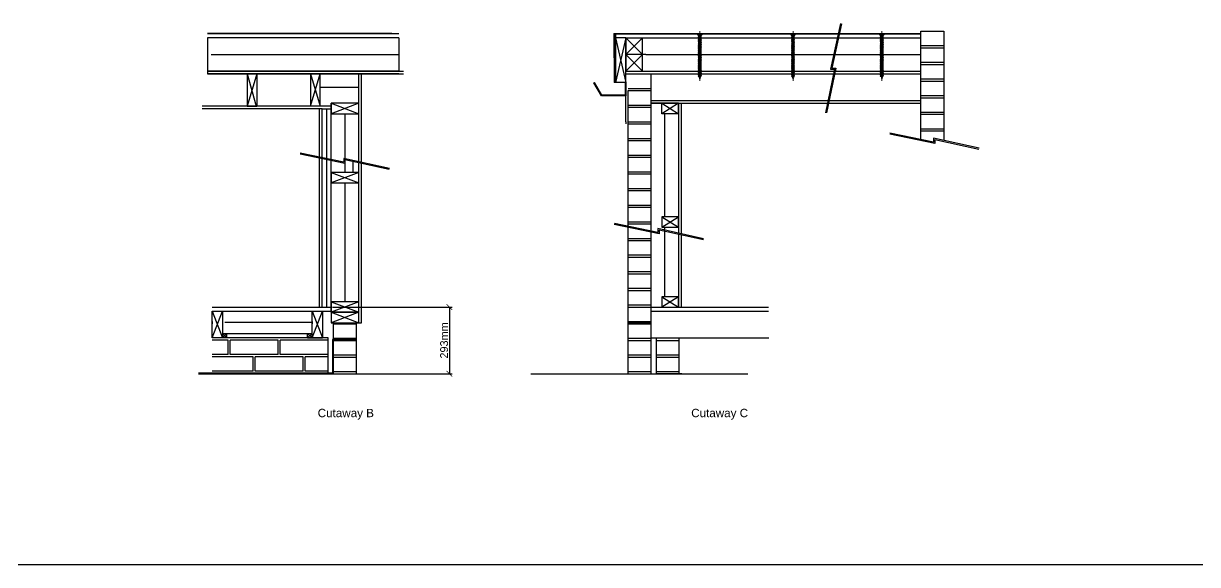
# Model space of a CAD drawing. Header units: millimetres. Extents: x -11841 to 102317, y -68819 to 40378.
# Drawn here: x 75871 to 86445, y -4065 to 806 of the extents above; entities that cross this region are included whole.
import ezdxf

# ---------------------------------------------------------------- set-up
doc = ezdxf.new("R2010")
doc.units = ezdxf.units.MM
doc.linetypes.add('CENTER', pattern=[50.8, 31.75, -6.35, 6.35, -6.35])
doc.layers.add('axis', color=40, linetype='CENTER', lineweight=13)
doc.styles.get("Standard").update_dxf_attribs({"font": 'Arial.ttf'})
doc.linetypes.add('BATTING', pattern='A,0.00254,-2.54,[134,ltypeshp.shx,S=2.54,R=0,X=-2.54,Y=0],-5.08,[134,ltypeshp.shx,S=2.54,R=180,X=2.54,Y=0],-2.54', length=10.16254)
doc.dimstyles.new('JRMStyle', dxfattribs={"dimtxt": 3.5, "dimasz": 2.5, "dimexe": 1.25, "dimexo": 0.625, "dimtad": 1, "dimdec": 0, "dimdsep": 46, "dimtxsty": 'Standard', "dimblk": 'ARCHTICK', "dimblk1": 'ARCHTICK', "dimblk2": 'ARCHTICK', "dimcen": 2.5, "dimadec": 0, "dimazin": 0, "dimtfac": 1, "dimtdec": 0, "dimtmove": 0, "dimatfit": 3, "dimldrblk": 'ARCHTICK', "dimfxl": 1, "dimarcsym": 0})

# ---------------------------------------------------------------- blocks, each defined once
blk = doc.blocks.new('нагель 100мм')
for p, q in [((-5.5, 3), (5.5, 3)), ((-5.5, 2), (-5.5, 3)), ((-5.5, 2), (5.5, 2)), ((-5.5, 2), (-4.3, 0)), ((-4.3, 0), (4.3, 0)), ((-3.8, -1.5), (3.7, 0)), ((-2.5, -0.7), (1.3, 0)), ((-2.5, -0.7), (-2.5, 0)), ((2.5, -0.7), (3.8, 0)), ((2.5, -0.2), (2.5, 0)), ((5.5, 2), (4.3, 0)), ((5.5, 2), (5.5, 3)), ((-3.8, -1.5), (-2.5, -0.7)), ((-3.8, -1.5), (-2.5, -1.7)), ((-3.8, -4.4), (3.7, -2.9)), ((-3.8, -4.4), (-2.5, -3.6)), ((-3.8, -4.4), (-2.5, -4.6)), ((-3.8, -7.2), (3.7, -5.8)), ((-3.8, -7.2), (-2.5, -6.5)), ((-3.8, -7.2), (-2.5, -7.5)), ((-3.8, -10.1), (3.7, -8.7)), ((-3.8, -10.1), (-2.5, -9.4)), ((-3.8, -10.1), (-2.5, -10.4)), ((-3.8, -13), (3.7, -11.6)), ((-3.8, -13), (-2.5, -12.3)), ((-3.8, -13), (-2.5, -13.3)), ((-3.8, -15.9), (3.7, -14.5)), ((-3.8, -15.9), (-2.5, -15.2)), ((-3.8, -15.9), (-2.5, -16.1)), ((-3.8, -18.8), (3.7, -17.3)), ((-3.8, -18.8), (-2.5, -18.1)), ((-3.8, -18.8), (-2.5, -19)), ((-3.8, -21.7), (3.7, -20.2)), ((-3.8, -21.7), (-2.5, -20.9)), ((-3.8, -21.7), (-2.5, -21.9)), ((-3.8, -24.6), (3.7, -23.1)), ((-3.8, -24.6), (-2.5, -23.8)), ((-3.8, -24.6), (-2.5, -24.8)), ((-3.8, -27.4), (3.7, -26)), ((-3.8, -27.4), (-2.5, -26.7)), ((-3.8, -27.4), (-2.5, -27.7)), ((-2.5, -1.7), (2.5, -0.7)), ((-2.5, -3.6), (-2.5, -1.7)), ((-2.5, -3.6), (2.5, -2.7)), ((-2.5, -4.6), (2.5, -3.6)), ((-2.5, -6.5), (-2.5, -4.6)), ((-2.5, -6.5), (2.5, -5.6)), ((-2.5, -7.5), (2.5, -6.5)), ((-2.5, -9.4), (-2.5, -7.5)), ((-2.5, -9.4), (2.5, -8.4)), ((-2.5, -10.4), (2.5, -9.4)), ((-2.5, -12.3), (-2.5, -10.4)), ((-2.5, -12.3), (2.5, -11.3)), ((-2.5, -13.3), (2.5, -12.3)), ((-2.5, -15.2), (-2.5, -13.3)), ((-2.5, -15.2), (2.5, -14.2)), ((-2.5, -16.1), (2.5, -15.2)), ((-2.5, -18.1), (-2.5, -16.1)), ((-2.5, -18.1), (2.5, -17.1)), ((-2.5, -19), (2.5, -18.1)), ((-2.5, -20.9), (-2.5, -19)), ((-2.5, -20.9), (2.5, -20)), ((-2.5, -21.9), (2.5, -20.9)), ((-2.5, -23.8), (-2.5, -21.9)), ((-2.5, -23.8), (2.5, -22.9)), ((-2.5, -24.8), (2.5, -23.8)), ((-2.5, -26.7), (-2.5, -24.8)), ((-2.5, -26.7), (2.5, -25.8)), ((-2.5, -27.7), (2.5, -26.7)), ((-2.5, -29.6), (-2.5, -27.7)), ((-2.5, -29.6), (2.5, -28.6)), ((2.5, -2.7), (2.5, -0.7)), ((2.5, -2.7), (3.7, -2.9)), ((2.5, -3.6), (3.7, -2.9)), ((2.5, -5.6), (2.5, -3.6)), ((2.5, -5.6), (3.7, -5.8)), ((2.5, -6.5), (3.7, -5.8)), ((2.5, -8.4), (2.5, -6.5)), ((2.5, -8.4), (3.7, -8.7)), ((2.5, -9.4), (3.7, -8.7)), ((2.5, -11.3), (2.5, -9.4)), ((2.5, -11.3), (3.7, -11.6)), ((2.5, -12.3), (3.7, -11.6)), ((2.5, -14.2), (2.5, -12.3)), ((2.5, -14.2), (3.7, -14.5)), ((2.5, -15.2), (3.7, -14.5)), ((2.5, -17.1), (2.5, -15.2)), ((2.5, -17.1), (3.7, -17.3)), ((2.5, -18.1), (3.7, -17.3)), ((2.5, -20), (2.5, -18.1)), ((2.5, -20), (3.7, -20.2)), ((2.5, -20.9), (3.7, -20.2)), ((2.5, -22.9), (2.5, -20.9)), ((2.5, -22.9), (3.7, -23.1)), ((2.5, -23.8), (3.7, -23.1)), ((2.5, -25.8), (2.5, -23.8)), ((2.5, -25.8), (3.7, -26)), ((2.5, -26.7), (3.7, -26)), ((2.5, -28.6), (2.5, -26.7)), ((2.5, -28.6), (3.7, -28.9)), ((-3.8, -30.3), (3.7, -28.9)), ((-3.8, -30.3), (-2.5, -29.6)), ((-3.8, -30.3), (-2.5, -30.6)), ((-3.8, -33.2), (3.7, -31.8)), ((-3.8, -33.2), (-2.5, -32.5)), ((-3.8, -33.2), (-2.5, -33.5)), ((-3.8, -36.1), (3.7, -34.7)), ((-3.8, -36.1), (-2.5, -35.4)), ((-3.8, -36.1), (-2.5, -36.3)), ((-3.8, -39), (3.7, -37.5)), ((-3.8, -39), (-2.5, -38.3)), ((-3.8, -39), (-2.5, -39.2)), ((-3.8, -41.9), (3.7, -40.4)), ((-3.8, -41.9), (-2.5, -41.2)), ((-3.8, -41.9), (-2.5, -42.1)), ((-3.8, -44.8), (3.7, -43.3)), ((-3.8, -44.8), (-2.5, -44)), ((-3.8, -44.8), (-2.5, -45)), ((-3.8, -47.7), (3.7, -46.2)), ((-3.8, -47.7), (-2.5, -46.9)), ((-3.8, -47.7), (-2.5, -47.9)), ((-3.8, -50.5), (3.7, -49.1)), ((-3.8, -50.5), (-2.5, -49.8)), ((-3.8, -50.5), (-2.5, -50.8)), ((-3.8, -53.4), (3.7, -52)), ((-3.8, -53.4), (-2.5, -52.7)), ((-3.8, -53.4), (-2.5, -53.7)), ((-3.8, -56.3), (3.7, -54.9)), ((-3.8, -56.3), (-2.5, -55.6)), ((-3.8, -56.3), (-2.5, -56.6)), ((-2.5, -30.6), (2.5, -29.6)), ((-2.5, -32.5), (-2.5, -30.6)), ((-2.5, -32.5), (2.5, -31.5)), ((-2.5, -33.5), (2.5, -32.5)), ((-2.5, -35.4), (-2.5, -33.5)), ((-2.5, -35.4), (2.5, -34.4)), ((-2.5, -36.3), (2.5, -35.4)), ((-2.5, -38.3), (-2.5, -36.3)), ((-2.5, -38.3), (2.5, -37.3)), ((-2.5, -39.2), (2.5, -38.3)), ((-2.5, -41.2), (-2.5, -39.2)), ((-2.5, -41.2), (2.5, -40.2)), ((-2.5, -42.1), (2.5, -41.2)), ((-2.5, -44), (-2.5, -42.1)), ((-2.5, -44), (2.5, -43.1)), ((-2.5, -45), (2.5, -44)), ((-2.5, -46.9), (-2.5, -45)), ((-2.5, -46.9), (2.5, -46)), ((-2.5, -47.9), (2.5, -46.9)), ((-2.5, -49.8), (-2.5, -47.9)), ((-2.5, -49.8), (2.5, -48.9)), ((-2.5, -50.8), (2.5, -49.8)), ((-2.5, -52.7), (-2.5, -50.8)), ((-2.5, -52.7), (2.5, -51.7)), ((-2.5, -53.7), (2.5, -52.7)), ((-2.5, -55.6), (-2.5, -53.7)), ((-2.5, -55.6), (2.5, -54.6)), ((-2.5, -56.6), (2.5, -55.6)), ((-2.5, -58.5), (-2.5, -56.6)), ((2.5, -29.6), (3.7, -28.9)), ((2.5, -31.5), (2.5, -29.6)), ((2.5, -31.5), (3.7, -31.8)), ((2.5, -32.5), (3.7, -31.8)), ((2.5, -34.4), (2.5, -32.5)), ((2.5, -34.4), (3.7, -34.7)), ((2.5, -35.4), (3.7, -34.7)), ((2.5, -37.3), (2.5, -35.4)), ((2.5, -37.3), (3.7, -37.5)), ((2.5, -38.3), (3.7, -37.5)), ((2.5, -40.2), (2.5, -38.3)), ((2.5, -40.2), (3.7, -40.4)), ((2.5, -41.2), (3.7, -40.4)), ((2.5, -43.1), (2.5, -41.2)), ((2.5, -43.1), (3.7, -43.3)), ((2.5, -44), (3.7, -43.3)), ((2.5, -46), (2.5, -44)), ((2.5, -46), (3.7, -46.2)), ((2.5, -46.9), (3.7, -46.2)), ((2.5, -48.9), (2.5, -46.9)), ((2.5, -48.9), (3.7, -49.1)), ((2.5, -49.8), (3.7, -49.1)), ((2.5, -51.7), (2.5, -49.8)), ((2.5, -51.7), (3.7, -52)), ((2.5, -52.7), (3.7, -52)), ((2.5, -54.6), (2.5, -52.7)), ((2.5, -54.6), (3.7, -54.9)), ((2.5, -55.6), (3.7, -54.9)), ((2.5, -57.5), (2.5, -55.6)), ((-3.8, -59.2), (3.7, -57.8)), ((-3.8, -59.2), (-2.5, -58.5)), ((-3.8, -59.2), (-2.5, -59.4)), ((-3.8, -62.1), (3.7, -60.6)), ((-3.8, -62.1), (-2.5, -61.4)), ((-3.8, -62.1), (-2.5, -62.3)), ((-3.8, -65), (3.7, -63.5)), ((-3.8, -65), (-2.5, -64.3)), ((-3.8, -65), (-2.5, -65.2)), ((-3.8, -67.9), (3.7, -66.4)), ((-3.8, -67.9), (-2.5, -67.1)), ((-3.8, -67.9), (-2.5, -68.1)), ((-3.8, -70.7), (3.7, -69.3)), ((-3.8, -70.7), (-2.5, -70)), ((-3.8, -70.7), (-2.5, -71)), ((-3.8, -73.6), (3.7, -72.2)), ((-3.8, -73.6), (-2.5, -72.9)), ((-3.8, -73.6), (-2.5, -73.9)), ((-3.8, -76.5), (3.7, -75.1)), ((-3.8, -76.5), (-2.5, -75.8)), ((-3.8, -76.5), (-2.5, -76.8)), ((-3.8, -79.4), (3.7, -78)), ((-3.8, -79.4), (-2.5, -78.7)), ((-3.8, -79.4), (-2.5, -79.6)), ((-3.8, -82.3), (3.7, -80.8)), ((-3.8, -82.3), (-2.5, -81.6)), ((-3.8, -82.3), (-2.5, -82.5)), ((-3.8, -85.2), (3.7, -83.7)), ((-3.8, -85.2), (-2.5, -84.5)), ((-3.8, -85.2), (-2.5, -85.4)), ((-2.5, -58.5), (2.5, -57.5)), ((-2.5, -59.4), (2.5, -58.5)), ((-2.5, -61.4), (-2.5, -59.4)), ((-2.5, -61.4), (2.5, -60.4)), ((-2.5, -62.3), (2.5, -61.4)), ((-2.5, -64.3), (-2.5, -62.3)), ((-2.5, -64.3), (2.5, -63.3)), ((-2.5, -65.2), (2.5, -64.3)), ((-2.5, -67.1), (-2.5, -65.2)), ((-2.5, -67.1), (2.5, -66.2)), ((-2.5, -68.1), (2.5, -67.1)), ((-2.5, -70), (-2.5, -68.1)), ((-2.5, -70), (2.5, -69.1)), ((-2.5, -71), (2.5, -70)), ((-2.5, -72.9), (-2.5, -71)), ((-2.5, -72.9), (2.5, -71.9)), ((-2.5, -73.9), (2.5, -72.9)), ((-2.5, -75.8), (-2.5, -73.9)), ((-2.5, -75.8), (2.5, -74.8)), ((-2.5, -76.8), (2.5, -75.8)), ((-2.5, -78.7), (-2.5, -76.8)), ((-2.5, -78.7), (2.5, -77.7)), ((-2.5, -79.6), (2.5, -78.7)), ((-2.5, -81.6), (-2.5, -79.6)), ((-2.5, -81.6), (2.5, -80.6)), ((-2.5, -82.5), (2.5, -81.6)), ((-2.5, -84.5), (-2.5, -82.5)), ((-2.5, -84.5), (2.5, -83.5)), ((-2.5, -85.4), (2.5, -84.5)), ((-2.5, -87.3), (-2.5, -85.4)), ((2.5, -57.5), (3.7, -57.8)), ((2.5, -58.5), (3.7, -57.8)), ((2.5, -60.4), (2.5, -58.5)), ((2.5, -60.4), (3.7, -60.6)), ((2.5, -61.4), (3.7, -60.6)), ((2.5, -63.3), (2.5, -61.4)), ((2.5, -63.3), (3.7, -63.5)), ((2.5, -64.3), (3.7, -63.5)), ((2.5, -66.2), (2.5, -64.3)), ((2.5, -66.2), (3.7, -66.4)), ((2.5, -67.1), (3.7, -66.4)), ((2.5, -69.1), (2.5, -67.1)), ((2.5, -69.1), (3.7, -69.3)), ((2.5, -70), (3.7, -69.3)), ((2.5, -71.9), (2.5, -70)), ((2.5, -71.9), (3.7, -72.2)), ((2.5, -72.9), (3.7, -72.2)), ((2.5, -74.8), (2.5, -72.9)), ((2.5, -74.8), (3.7, -75.1)), ((2.5, -75.8), (3.7, -75.1)), ((2.5, -77.7), (2.5, -75.8)), ((2.5, -77.7), (3.7, -78)), ((2.5, -78.7), (3.7, -78)), ((2.5, -80.6), (2.5, -78.7)), ((2.5, -80.6), (3.7, -80.8)), ((2.5, -81.6), (3.7, -80.8)), ((2.5, -83.5), (2.5, -81.6)), ((2.5, -83.5), (3.7, -83.7)), ((2.5, -84.5), (3.7, -83.7)), ((2.5, -86.4), (2.5, -84.5)), ((-3.8, -88.1), (3.7, -86.6)), ((-3.8, -88.1), (-2.5, -87.3)), ((-3.8, -88.1), (-2.5, -88.3)), ((-3.8, -91), (3.7, -89.5)), ((-3.8, -91), (-2.5, -90.2)), ((-3.8, -91), (-2.5, -91.2)), ((-3.8, -93.8), (3.7, -92.4)), ((-3.8, -93.8), (-2.5, -93.1)), ((-3.8, -93.8), (-2.5, -94.1)), ((-3.8, -96.7), (3.7, -95.3)), ((-3.8, -96.7), (-2.5, -96)), ((-3.8, -96.7), (-2.5, -97)), ((-3.8, -99.6), (3.7, -98.2)), ((-3.8, -99.6), (-2.5, -98.9)), ((-3.8, -99.6), (-2.5, -99.9)), ((-2.5, -87.3), (2.5, -86.4)), ((-2.5, -88.3), (2.5, -87.3)), ((-2.5, -90.2), (-2.5, -88.3)), ((-2.5, -90.2), (2.5, -89.3)), ((-2.5, -91.2), (2.5, -90.2)), ((-2.5, -93.1), (-2.5, -91.2)), ((-2.5, -93.1), (2.5, -92.2)), ((-2.5, -94.1), (2.5, -93.1)), ((-2.5, -96), (-2.5, -94.1)), ((-2.5, -96), (2.5, -95)), ((-2.5, -97), (2.5, -96)), ((-2.5, -98.4), (-2.5, -97)), ((-2.5, -98.9), (2.5, -97.9)), ((-2.5, -98.4), (-2.4, -98.9)), ((-2.5, -99.9), (2.5, -98.9)), ((-2.1, -99.8), (-1.4, -101.8)), ((-2, -102.2), (2.4, -101.3)), ((-2, -102.2), (-0.7, -101.4)), ((-2, -102.2), (-0.7, -102.4)), ((-1.3, -102.3), (0, -106.4)), ((-0.7, -101.4), (1.1, -101.1)), ((-0.7, -102.4), (1.1, -102)), ((0, -106.4), (1.4, -101.9)), ((1.1, -101.1), (2.4, -101.3)), ((1.1, -102), (2.4, -101.3)), ((1.6, -101.2), (2.3, -98.9)), ((2.5, -86.4), (3.7, -86.6)), ((2.5, -87.3), (3.7, -86.6)), ((2.5, -89.3), (2.5, -87.3)), ((2.5, -89.3), (3.7, -89.5)), ((2.5, -90.2), (3.7, -89.5)), ((2.5, -92.2), (2.5, -90.2)), ((2.5, -92.2), (3.7, -92.4)), ((2.5, -93.1), (3.7, -92.4)), ((2.5, -95.5), (2.5, -93.1)), ((2.5, -95), (3.7, -95.3)), ((2.5, -96), (3.7, -95.3)), ((2.5, -97.9), (2.5, -96)), ((2.5, -97.9), (3.7, -98.2)), ((2.5, -98.9), (3.7, -98.2)), ((2.5, -98.4), (2.5, -98.4))]:
    blk.add_line(p, q)
at = {"layer": 'axis', "ltscale": 10}
blk.add_line((0, 9.8), (0, -111.4), dxfattribs=at)
blk = doc.blocks.new('_ArchTick')
at = {"color": 0, "linetype": 'ByBlock', "const_width": 0.15}
blk.add_lwpolyline([(-0.5, -0.5), (0.5, 0.5)], dxfattribs=at)
blk = doc.blocks.new('*D95')
at = {"color": 0, "lineweight": -2, "ltscale": 0.58, "transparency": 16777216}
for p, q in [((78653, -1747), (79732, -1747)), ((79707, -1747), (79707, -2348)), ((78653, -2348), (79732, -2348))]:
    blk.add_line(p, q, dxfattribs=at)
at = {"layer": 'Defpoints', "color": 0, "ltscale": 0.58, "transparency": 16777216}
for p in [(78641, -1747), (78641, -2348), (79707, -2348)]:
    blk.add_point(p, dxfattribs=at)
at = {"color": 0, "lineweight": -2, "ltscale": 0.58, "transparency": 16777216, "xscale": 50, "yscale": 50, "zscale": 50}
for p, rotation in [((79707, -1747), 90), ((79707, -2348), 270)]:
    blk.add_blockref('_ArchTick', p, dxfattribs=dict(at, rotation=rotation))
at = {"color": 0, "ltscale": 0.58, "transparency": 16777216, "insert": (79659, -2048), "char_height": 70, "attachment_point": 5, "rotation": 90}
blk.add_mtext('293mm', dxfattribs=at)

msp = doc.modelspace()

# ---------------------------------------------------------------- linework, layer by layer
for p, q in [((83229.9, 806.1), (83139.6, 395.1)), ((83239.6, 803.9), (83152.4, 405.1)), ((79189.4, 716.5), (77526.7, 716.5)), ((79251.5, 711.5), (77526.7, 711.5)), ((77918, 675.5), (77526.7, 675.5)), ((77526.7, 675.5), (77526.7, 351.5)), ((79251.5, 675.5), (77918, 675.5)), ((79251.5, 675.5), (79251.5, 375.5)), ((81186.4, 716.5), (83210.2, 716.5)), ((81201.4, 711.5), (83209.1, 711.5)), ((81201.4, 711.5), (81201.4, 275.5)), ((81295.4, 675.5), (82628.9, 675.5)), ((81445.4, 525.5), (81295.4, 675.5)), ((81295.4, 525.5), (81445.4, 675.5)), ((81445.4, 375.5), (81445.4, 675.5)), ((82628.9, 675.5), (83201.2, 675.5)), ((83211.5, 675.5), (83954.3, 675.5)), ((83219.4, 711.5), (83954.3, 711.5)), ((83220.5, 716.5), (83954.3, 716.5)), ((81445.4, 525.5), (81295.4, 525.5)), ((81295.4, 525.5), (81445.4, 375.5)), ((81445.4, 525.5), (81295.4, 375.5)), ((77526.7, 375.5), (79293.7, 375.5)), ((77918, 375.5), (77526.7, 375.5)), ((77526.7, 351.5), (79293.7, 351.5)), ((79251.5, 351.5), (77526.7, 351.5)), ((79251.5, 375.5), (77918, 375.5)), ((78454.7, 351.5), (78454.7, 61.5)), ((78542.7, 61.5), (78542.7, 351.5)), ((78890.9, -6.5), (78890.9, 351.5)), ((78915.9, -443.6), (78915.9, 351.5)), ((81295.4, -78.5), (81295.4, 375.5)), ((81295.4, 375.5), (82628.9, 375.5)), ((81295.4, 351.5), (83165.3, 351.5)), ((81520.4, 351.5), (81520.4, 221.5)), ((82628.9, 375.5), (83170.2, 375.5)), ((83174.3, 395.1), (83093, 2.4)), ((83186.6, 405.1), (83102.8, 0.3)), ((83139.6, 395.1), (83174.3, 395.1)), ((83152.4, 405.1), (83186.6, 405.1)), ((83175.5, 351.5), (83954.3, 351.5)), ((83180.4, 375.5), (83954.3, 375.5)), ((81315.4, 221.5), (81520.4, 221.5)), ((81520.4, 221.5), (81520.4, 201.5)), ((84159.3, 308.1), (84159.3, 288.1)), ((81315.4, 71.5), (81315.4, 201.5)), ((81315.4, 201.5), (81520.4, 201.5)), ((81520.4, 201.5), (81520.4, 71.5)), ((81520.4, 111.5), (83115.6, 111.5)), ((83125.8, 111.5), (83954.3, 111.5)), ((78454.7, 61.5), (77480.9, 61.5)), ((78560.9, 37.5), (77480.9, 37.5)), ((77972.7, 61.5), (77884.7, 61.5)), ((78640.9, 61.5), (78454.7, 61.5)), ((78535.9, -397.6), (78535.9, 37.5)), ((78560.9, -402.8), (78560.9, 37.5)), ((78890.9, 87.5), (78640.9, 87.5)), ((78640.9, 87.5), (78640.9, -6.5)), ((78640.9, 87.5), (78890.9, -6.5)), ((78890.9, 87.5), (78640.9, -6.5)), ((78640.9, -419.3), (78640.9, 87.5)), ((78640.9, 37.5), (78640.9, 61.5)), ((78890.9, -438.1), (78890.9, 87.5)), ((81315.4, 51.5), (81315.4, 71.5)), ((81315.4, 71.5), (81520.4, 71.5)), ((81315.4, -78.5), (81315.4, 51.5)), ((81315.4, 51.5), (81520.4, 51.5)), ((81520.4, 87.5), (83110.6, 87.5)), ((81770.4, 87.5), (81520.4, 87.5)), ((81520.4, 87.5), (81520.4, -6.5)), ((81520.4, 71.5), (81520.4, 51.5)), ((81520.4, 51.5), (81520.4, -78.5)), ((81770.4, -6.5), (81770.4, 87.5)), ((81770.4, 87.5), (81770.4, -1082)), ((81794.4, 87.5), (81794.4, -1087.3)), ((83120.8, 87.5), (83954.3, 87.5)), ((78640.9, -6.5), (78890.9, -6.5)), ((78663.4, -6.5), (78868.4, -6.5)), ((81295.4, -78.5), (81295.4, -98.5)), ((81315.4, -98.5), (81315.4, -78.5)), ((81315.4, -78.5), (81520.4, -78.5)), ((81315.4, -98.5), (81520.4, -98.5)), ((81315.4, -387.3), (81315.4, -98.5)), ((81520.4, -78.5), (81520.4, -98.5)), ((81520.4, -98.5), (81520.4, -978.5)), ((84077.7, -274.4), (83673, -190.7)), ((84067.7, -262.1), (83675, -180.9)), ((81315.4, -248.5), (81315.4, -228.5)), ((81315.4, -228.5), (81520.4, -228.5)), ((81315.4, -248.5), (81520.4, -248.5)), ((81520.4, -228.5), (81520.4, -248.5)), ((84478.7, -317.7), (84067.7, -227.5)), ((84067.7, -227.5), (84067.7, -262.1)), ((84476.6, -327.5), (84077.7, -240.2)), ((84077.7, -240.2), (84077.7, -274.4)), ((78765.9, -455.4), (78361.1, -371.7)), ((78755.9, -443.1), (78363.2, -361.9)), ((78535.9, -1748.5), (78535.9, -407.8)), ((78560.9, -1748.5), (78560.9, -413)), ((79166.9, -498.7), (78755.9, -408.5)), ((78755.9, -408.5), (78755.9, -443.1)), ((79164.7, -508.5), (78765.9, -421.2)), ((78765.9, -421.2), (78765.9, -455.4)), ((81315.4, -378.5), (81520.4, -378.5)), ((81315.4, -528.5), (81315.4, -378.5)), ((81315.4, -398.5), (81315.4, -397.5)), ((81315.4, -398.5), (81520.4, -398.5)), ((81520.4, -378.5), (81520.4, -398.5)), ((78640.9, -1794.5), (78640.9, -429.6)), ((78840.9, -535.7), (78840.9, -437.6)), ((78890.9, -1794.5), (78890.9, -448.6)), ((78915.9, -1888.5), (78915.9, -454)), ((81315.4, -548.5), (81315.4, -528.5)), ((81315.4, -528.5), (81520.4, -528.5)), ((78890.9, -535.7), (78640.9, -535.7)), ((78640.9, -535.7), (78640.9, -629.7)), ((78640.9, -535.7), (78890.9, -629.7)), ((78890.9, -535.7), (78640.9, -629.7)), ((78640.9, -629.7), (78890.9, -629.7)), ((78663.4, -629.7), (78868.4, -629.7)), ((78890.9, -629.7), (78890.9, -535.7)), ((81315.4, -978.5), (81315.4, -548.5)), ((81315.4, -548.5), (81520.4, -548.5)), ((81315.4, -698.5), (81315.4, -678.5)), ((81315.4, -678.5), (81520.4, -678.5)), ((81315.4, -698.5), (81520.4, -698.5)), ((81520.4, -678.5), (81520.4, -698.5)), ((81315.4, -848.5), (81315.4, -828.5)), ((81315.4, -828.5), (81520.4, -828.5)), ((81520.4, -828.5), (81520.4, -848.5)), ((81315.4, -848.5), (81520.4, -848.5)), ((81770.4, -1028.3), (81770.4, -934.3)), ((81595.2, -1088.3), (81190.5, -1004.5)), ((81585.2, -1076), (81192.5, -994.7)), ((81315.4, -998.5), (81315.4, -978.5)), ((81315.4, -978.5), (81520.4, -978.5)), ((81315.4, -998.5), (81315.4, -978.5)), ((81315.4, -978.5), (81520.4, -978.5)), ((81520.4, -978.5), (81520.4, -998.5)), ((81520.4, -978.5), (81520.4, -998.5)), ((81996.2, -1131.6), (81585.2, -1041.3)), ((81585.2, -1041.3), (81585.2, -1076)), ((81994.1, -1141.3), (81595.2, -1054)), ((81595.2, -1054), (81595.2, -1088.3)), ((81770.4, -1092.4), (81770.4, -1748.5)), ((81794.4, -1097.6), (81794.4, -1748.5)), ((81520.4, -1654.5), (81520.4, -1748.5)), ((81770.4, -1748.5), (81770.4, -1654.5)), ((77569.4, -1748.5), (78640.9, -1748.5)), ((77569.4, -1784.5), (78640.9, -1784.5)), ((77569.4, -1784.5), (77663.4, -1784.5)), ((77569.4, -2024.5), (77569.4, -1784.5)), ((77569.4, -1784.5), (77663.4, -2024.5)), ((77569.4, -2024.5), (77663.4, -1784.5)), ((77663.4, -1784.5), (77663.4, -2024.5)), ((78469.4, -1784.5), (78563.4, -1784.5)), ((78469.4, -2024.5), (78469.4, -1784.5)), ((78469.4, -1784.5), (78563.4, -2024.5)), ((78469.4, -2024.5), (78563.4, -1784.5)), ((78563.4, -1784.5), (78563.4, -2024.5)), ((78890.9, -1700.5), (78640.9, -1700.5)), ((78640.9, -1700.5), (78640.9, -1794.5)), ((78640.9, -1700.5), (78890.9, -1794.5)), ((78890.9, -1700.5), (78640.9, -1794.5)), ((78890.9, -1794.5), (78640.9, -1794.5)), ((78640.9, -1794.5), (78640.9, -1888.5)), ((78640.9, -1794.5), (78890.9, -1888.5)), ((78890.9, -1794.5), (78640.9, -1888.5)), ((78640.9, -1794.5), (78890.9, -1794.5)), ((78663.4, -1794.5), (78868.4, -1794.5)), ((78890.9, -1794.5), (78890.9, -1700.5)), ((78890.9, -1888.5), (78890.9, -1794.5)), ((81520.4, -1728.5), (81520.4, -1748.5)), ((81520.4, -1748.5), (82580.1, -1748.5)), ((81520.4, -1748.5), (81770.4, -1748.5)), ((81520.4, -1784.5), (82579.5, -1784.5)), ((81542.9, -1748.5), (81747.9, -1748.5)), ((77569.4, -1878.5), (77569.4, -1898.5)), ((78469.4, -1878.5), (78469.4, -1898.5)), ((78640.9, -1888.5), (78890.9, -1888.5)), ((78663.4, -1898.5), (78663.4, -1888.5)), ((78663.4, -1888.5), (78868.4, -1888.5)), ((78663.4, -2348.5), (78663.4, -1898.5)), ((78663.4, -1898.5), (78868.4, -1898.5)), ((78868.4, -1888.5), (78868.4, -1898.5)), ((78868.4, -1898.5), (78868.4, -2328.5)), ((78890.9, -1888.5), (78915.9, -1888.5)), ((77663.4, -1984.5), (78469.4, -1984.5)), ((77663.4, -1984.5), (77703.4, -2024.5)), ((77703.4, -1984.5), (77663.4, -2024.5)), ((77703.4, -2024.5), (77703.4, -1984.5)), ((78429.4, -2024.5), (78429.4, -1984.5)), ((78429.4, -2024.5), (78469.4, -1984.5)), ((78469.4, -2024.5), (78429.4, -1984.5)), ((78663.4, -2028.5), (78868.4, -2028.5)), ((78663.4, -2038.5), (78868.4, -2038.5)), ((78663.4, -2048.5), (78868.4, -2048.5)), ((78868.4, -2028.5), (78868.4, -2048.5)), ((81520.4, -2024.5), (82582.3, -2024.5)), ((78663.4, -2178.5), (78868.4, -2178.5)), ((78663.4, -2198.5), (78868.4, -2198.5)), ((78868.4, -2178.5), (78868.4, -2198.5)), ((77446.8, -2338.5), (78653.4, -2338.5)), ((77446.8, -2348.5), (79304.9, -2348.5)), ((78663.4, -2328.5), (78868.4, -2328.5)), ((78868.4, -2328.5), (78868.4, -2348.5)), ((80441.6, -2348.5), (82394.3, -2348.5)), ((29010.3, -4065.5), (102317, -4065.5))]:
    msp.add_line(p, q)
at = {"ltscale": 0.58}
for p, q in [((81186.4, 716.5), (81186.4, 496)), ((81201.4, 711.5), (81191.4, 711.5)), ((81191.4, 711.5), (81191.4, 275.5)), ((81201.4, 675.5), (81201.4, 711.5)), ((81201.4, 275.5), (81201.4, 675.5)), ((81295.4, 675.5), (81201.4, 275.5)), ((81201.4, 675.5), (81295.4, 275.5)), ((81295.4, 675.5), (81201.4, 675.5)), ((81295.4, 675.5), (81295.4, 525.5)), ((81295.4, 275.5), (81295.4, 675.5)), ((81295.4, 525.5), (81295.4, 375.5)), ((77884.7, 351.5), (77884.7, 61.5)), ((77972.7, 351.5), (77884.7, 61.5)), ((77884.7, 351.5), (77967.8, 61.5)), ((77972.7, 351.5), (77972.7, 61.5)), ((78454.7, 351.5), (78542.7, 61.5)), ((78454.7, 61.5), (78542.7, 351.5)), ((81008.1, 272.1), (81012.4, 274.6)), ((81075.4, 155.5), (81008.1, 272.1)), ((81078.3, 160.5), (81012.4, 274.6)), ((81201.4, 275.5), (81191.4, 275.5)), ((81295.4, 275.5), (81201.4, 275.5)), ((81290.4, 275.5), (81290.4, 160.5)), ((81295.4, 275.5), (81295.4, 155.5)), ((81295.4, 155.5), (81075.4, 155.5)), ((81290.4, 160.5), (81078.3, 160.5)), ((77884.7, 61.5), (77972.7, 61.5)), ((78560.9, 37.5), (78640.9, 37.5)), ((81620.4, -6.5), (81620.4, 87.5)), ((81620.4, 87.5), (81770.4, -6.5)), ((81770.4, 87.5), (81620.4, -6.5)), ((81770.4, -6.5), (81620.4, -6.5)), ((81770.4, -934.3), (81620.4, -934.3)), ((81620.4, -934.3), (81620.4, -1028.3)), ((81620.4, -934.3), (81770.4, -1028.3)), ((81620.4, -1028.3), (81770.4, -934.3)), ((81620.4, -1028.3), (81770.4, -1028.3)), ((81770.4, -1654.5), (81620.4, -1654.5)), ((81620.4, -1654.5), (81620.4, -1748.5)), ((81620.4, -1654.5), (81770.4, -1748.5)), ((81770.4, -1654.5), (81620.4, -1748.5)), ((77663.4, -2024.5), (77569.4, -2024.5)), ((78613.4, -2024.5), (77569.4, -2024.5)), ((77713.4, -2044.5), (77569.4, -2044.5)), ((77713.4, -2174.5), (77713.4, -2044.5)), ((77733.4, -2174.5), (77733.4, -2044.5)), ((78163.4, -2044.5), (77733.4, -2044.5)), ((78163.4, -2174.5), (78163.4, -2044.5)), ((78613.4, -2044.5), (78183.4, -2044.5)), ((78183.4, -2174.5), (78183.4, -2044.5)), ((78429.4, -2024.5), (78469.4, -2024.5)), ((78469.4, -2024.5), (78563.4, -2024.5)), ((78613.4, -2338.5), (78613.4, -2024.5)), ((78663.4, -2038.5), (78653.4, -2038.5)), ((78653.4, -2038.5), (78653.4, -2338.5)), ((81571.4, -2348.5), (81571.4, -2024.5)), ((81571.4, -2024.5), (81801.4, -2024.5)), ((81571.4, -2048.5), (81776.4, -2048.5)), ((81776.4, -2348.5), (81776.4, -2024.5)), ((77713.4, -2174.5), (77569.4, -2174.5)), ((77938.4, -2194.5), (77569.4, -2194.5)), ((78163.4, -2174.5), (77733.4, -2174.5)), ((77938.4, -2324.5), (77938.4, -2194.5)), ((78388.4, -2194.5), (77958.4, -2194.5)), ((77958.4, -2324.5), (77958.4, -2194.5)), ((78613.4, -2174.5), (78183.4, -2174.5)), ((78388.4, -2324.5), (78388.4, -2194.5)), ((78613.4, -2194.5), (78408.4, -2194.5)), ((78408.4, -2324.5), (78408.4, -2194.5)), ((81571.4, -2178.5), (81776.4, -2178.5)), ((81571.4, -2198.5), (81776.4, -2198.5)), ((77938.4, -2324.5), (77569.4, -2324.5)), ((78388.4, -2324.5), (77958.4, -2324.5)), ((78613.4, -2324.5), (78408.4, -2324.5)), ((81571.4, -2328.5), (81776.4, -2328.5)), ((81801.4, -2348.5), (81571.4, -2348.5)), ((81571.4, -2348.5), (81776.4, -2348.5))]:
    msp.add_line(p, q, dxfattribs=at)
at = {"color": 254}
for p, q in [((83954.3, 608.1), (83954.3, 738.1)), ((83954.3, 738.1), (84159.3, 738.1)), ((83954.3, 588.1), (83954.3, 608.1)), ((83954.3, 608.1), (84159.3, 608.1)), ((83954.3, 158.1), (83954.3, 588.1)), ((83954.3, 588.1), (84159.3, 588.1)), ((83954.3, 438.1), (83954.3, 458.1)), ((83954.3, 458.1), (84159.3, 458.1)), ((83954.3, 438.1), (84159.3, 438.1)), ((83954.3, 288.1), (83954.3, 308.1)), ((83954.3, 308.1), (84159.3, 308.1)), ((83954.3, 288.1), (84159.3, 288.1)), ((83954.3, 138.1), (83954.3, 158.1)), ((83954.3, 158.1), (84159.3, 158.1)), ((83954.3, 138.1), (84159.3, 138.1)), ((83954.3, -238.7), (83954.3, 138.1)), ((83954.3, -11.9), (83954.3, 8.1)), ((83954.3, 8.1), (84159.3, 8.1)), ((83954.3, -11.9), (84159.3, -11.9)), ((83954.3, -161.9), (83954.3, -141.9)), ((83954.3, -141.9), (84159.3, -141.9)), ((83954.3, -161.9), (84159.3, -161.9)), ((81315.4, -998.5), (81520.4, -998.5)), ((81315.4, -1020.1), (81315.4, -998.5)), ((81315.4, -1128.5), (81315.4, -1030.4)), ((81520.4, -998.5), (81520.4, -1062.6)), ((81315.4, -1148.5), (81315.4, -1128.5)), ((81315.4, -1128.5), (81520.4, -1128.5)), ((81315.4, -1278.5), (81315.4, -1148.5)), ((81315.4, -1148.5), (81520.4, -1148.5)), ((81520.4, -1072.8), (81520.4, -2348.5)), ((81315.4, -1298.5), (81315.4, -1278.5)), ((81315.4, -1278.5), (81520.4, -1278.5)), ((81315.4, -1428.5), (81315.4, -1298.5)), ((81315.4, -1298.5), (81520.4, -1298.5)), ((81315.4, -1448.5), (81315.4, -1428.5)), ((81315.4, -1428.5), (81520.4, -1428.5)), ((81315.4, -1878.5), (81315.4, -1448.5)), ((81315.4, -1448.5), (81520.4, -1448.5)), ((81315.4, -1598.5), (81315.4, -1578.5)), ((81315.4, -1578.5), (81520.4, -1578.5)), ((81315.4, -1598.5), (81520.4, -1598.5)), ((81315.4, -1748.5), (81315.4, -1728.5)), ((81315.4, -1728.5), (81520.4, -1728.5)), ((81315.4, -1748.5), (81520.4, -1748.5)), ((81315.4, -1898.5), (81315.4, -1878.5)), ((81315.4, -1878.5), (81520.4, -1878.5)), ((81315.4, -1888.5), (81520.4, -1888.5)), ((81315.4, -2328.5), (81315.4, -1898.5)), ((81315.4, -1898.5), (81520.4, -1898.5)), ((81315.4, -2048.5), (81315.4, -2028.5)), ((81315.4, -2028.5), (81520.4, -2028.5)), ((81315.4, -2048.5), (81520.4, -2048.5)), ((81315.4, -2198.5), (81315.4, -2178.5)), ((81315.4, -2178.5), (81520.4, -2178.5)), ((81315.4, -2198.5), (81520.4, -2198.5)), ((81315.4, -2348.5), (81315.4, -2328.5)), ((81315.4, -2328.5), (81520.4, -2328.5))]:
    msp.add_line(p, q, dxfattribs=at)
at = {"color": 253, "ltscale": 0.58}
msp.add_line((84159.3, 738.1), (84159.3, -247.6), dxfattribs=at)
at = {"linetype": 'BATTING', "ltscale": 0.7}
for p, q in [((77561.5, 525.5), (79251.5, 525.5)), ((81477.3, 525.5), (83954.3, 525.5))]:
    msp.add_line(p, q, dxfattribs=at)
at = {"linetype": 'BATTING', "ltscale": 0.58}
for p, q in [((81477.3, 525.5), (81445.4, 525.5)), ((78542.7, 231.5), (78890.9, 231.5)), ((78765.9, -6.5), (78765.9, -535.7)), ((81645.4, -6.5), (81645.4, -934.3)), ((78765.9, -629.7), (78765.9, -1700.5)), ((81645.4, -1028.3), (81645.4, -1654.5))]:
    msp.add_line(p, q, dxfattribs=at)
at = {"color": 252}
for p, q in [((84159.3, 458.1), (84159.3, 438.1)), ((81520.4, -1578.5), (81520.4, -1598.5))]:
    msp.add_line(p, q, dxfattribs=at)
at = {"linetype": 'BATTING', "ltscale": 0.18}
for p, q in [((78600.9, 37.5), (78600.9, -411.1)), ((78600.9, -421.3), (78600.9, -1748.5))]:
    msp.add_line(p, q, dxfattribs=at)
at = {"linetype": 'BATTING', "ltscale": 0.49}
msp.add_line((77684.5, -1884.5), (78469.4, -1884.5), dxfattribs=at)

# ---------------------------------------------------------------- block references
at = {"xscale": 3.681525030329749, "yscale": 3.681525030329749, "zscale": 3.681525030329749}
for p in [(81962.2, 699.8), (82801.8, 699.8), (83601.9, 699.8)]:
    msp.add_blockref('нагель 100мм', p, dxfattribs=at)

# ---------------------------------------------------------------- texts
at = {"char_height": 75, "attachment_point": 1}
for s, insert in [('Cutaway B', (78520.5, -2663.8)), ('Cutaway C', (81884.6, -2663.8))]:
    msp.add_mtext_dynamic_manual_height_columns(s, width=2143.269, gutter_width=12.5, heights=[0], dxfattribs=dict(at, insert=insert))

# ---------------------------------------------------------------- dimensions: what is measured, and where the dimension line sits
at = {"ltscale": 0.58}
dim = msp.add_linear_dim(base=(79707.1, -2348.5), p1=(78640.9, -1747.5), p2=(78640.9, -2348.5), angle=90, text='293mm', dimstyle='JRMStyle', override={"dimpost": 'mm'}, dxfattribs=at)
dim.commit()
dim.dimension.update_dxf_attribs({"geometry": '*D95', "text_midpoint": (79658.9, -2048)})

doc.saveas('drawing.dxf')
